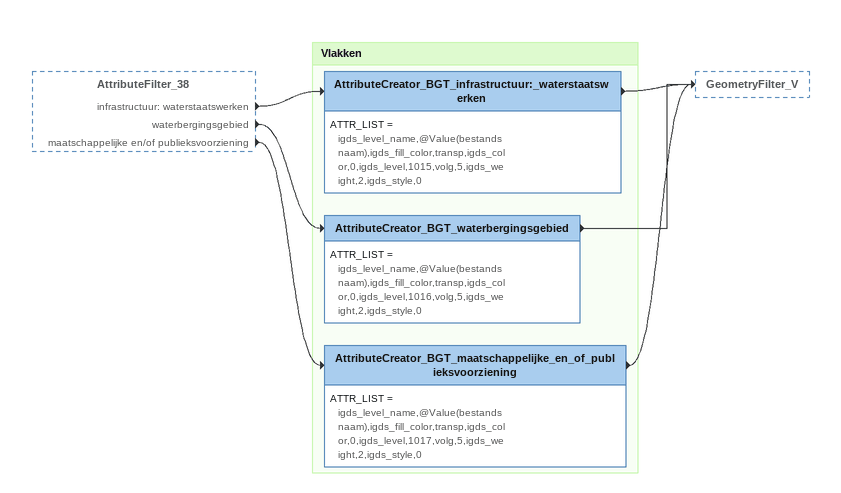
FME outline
AttributeFilter_38 [outside]
    infrastructuur: waterstaatswerken -> AttributeCreator_BGT_infrastructuur:_waterstaatswerken
    waterbergingsgebied -> AttributeCreator_BGT_waterbergingsgebied
    maatschappelijke en/of publieksvoorziening -> AttributeCreator_BGT_maatschappelijke_en_of_publieksvoorziening

Bookmark: Vlakken
AttributeCreator_BGT_infrastructuur:_waterstaatswerken
    ATTR_LIST = igds_level_name,@Value(bestandsnaam),igds_fill_color,transp,igds_color,0,igds_level,1015,volg,5,igds_weight,2,igds_style,0
    -> GeometryFilter_V
AttributeCreator_BGT_waterbergingsgebied
    ATTR_LIST = igds_level_name,@Value(bestandsnaam),igds_fill_color,transp,igds_color,0,igds_level,1016,volg,5,igds_weight,2,igds_style,0
    -> GeometryFilter_V
AttributeCreator_BGT_maatschappelijke_en_of_publieksvoorziening
    ATTR_LIST = igds_level_name,@Value(bestandsnaam),igds_fill_color,transp,igds_color,0,igds_level,1017,volg,5,igds_weight,2,igds_style,0
    -> GeometryFilter_V
